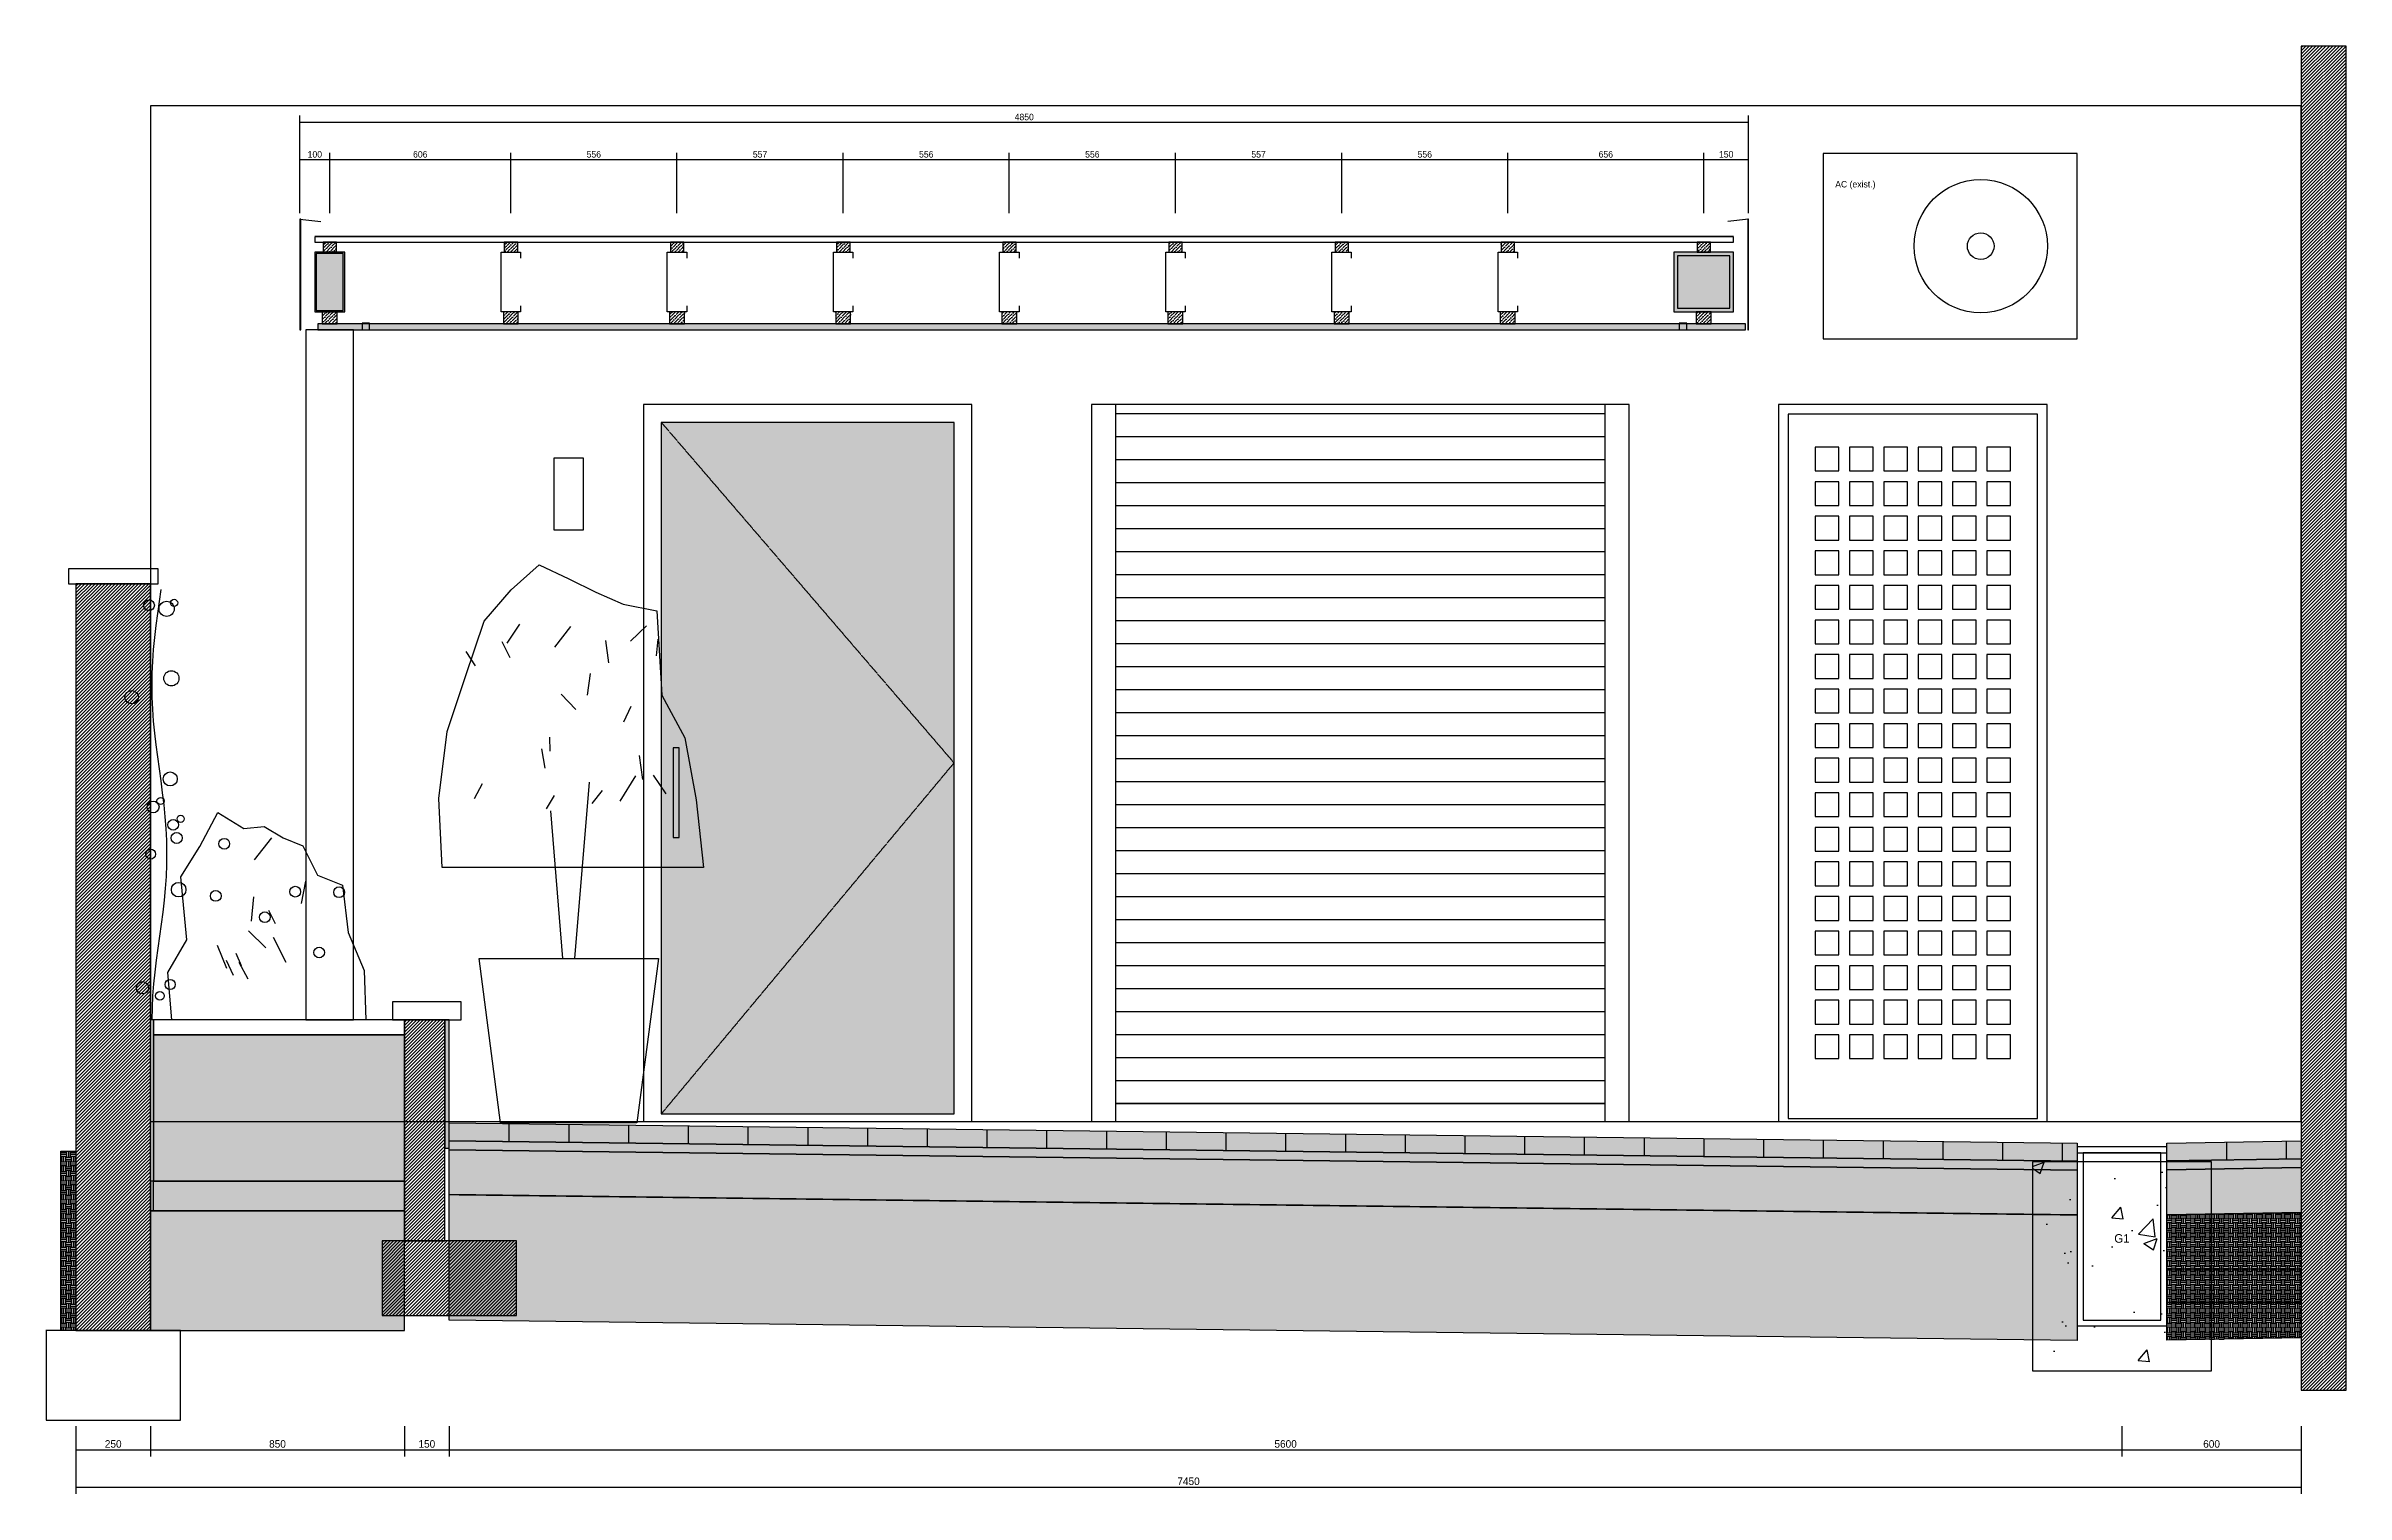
# Model space of a CAD drawing. Header units: millimetres. Extents: x -3750 to 66350, y -83500 to 3000.
# Drawn here: x 29650 to 37350, y -41248 to -36400 of the extents above; entities that cross this region are included whole.
import ezdxf
from ezdxf.enums import TextEntityAlignment as Align

# ---------------------------------------------------------------- set-up
doc = ezdxf.new("R2010")
doc.units = ezdxf.units.MM
doc.linetypes.add('DASHED', pattern=[1.524, 1.27, -0.254])
for name, color, linetype in [('A-DIMS', 3, 'Continuous'), ('A-DOOR', 5, 'Continuous'), ('A-HATCH', 9, 'Continuous'), ('A-TEXT', 2, 'Continuous'), ('A-WALL', 7, 'Continuous'), ('L-PLANT', 94, 'Continuous'), ('S-STEEL', 1, 'Continuous')]:
    doc.layers.add(name, color=color, linetype=linetype)

msp = doc.modelspace()

# ---------------------------------------------------------------- hatches: boundary and pattern name
at = {"layer": 'A-HATCH'}
h = msp.add_hatch(dxfattribs=at)
h.set_pattern_fill('ANSI31', scale=2.5)
h.paths.add_polyline_path([(37200, -40900), (37350, -40900), (37350, -36400), (37200, -36400)])
for color, points in [(253, [(30550, -37290), (30650, -37290), (30650, -37090), (30550, -37090)]), (253, [(35100, -37290), (35300, -37290), (35300, -37090), (35100, -37090)]), (8, [(31710, -39975), (32690, -39975), (32690, -37660), (31710, -37660)]), (8, [(30010, -40200), (30850, -40200), (30850, -39710), (30010, -39710)]), (8, [(30985, -40090), (31000, -40090), (31000, -39660), (30985, -39660)]), (253, [(31000, -40005), (36450, -40073.1), (36450, -40133.1), (31000, -40065)]), (8, [(31000, -40065), (36450, -40133.1), (36450, -40163.1), (31000, -40095)]), (8, [(31000, -40095), (36450, -40163.1), (36450, -40313.1), (31000, -40245)]), (253, [(36750, -40072.5), (37200, -40065), (37200, -40125), (36750, -40132.5)]), (8, [(36750, -40132.5), (37200, -40125), (37200, -40155), (36750, -40162.5)]), (8, [(36750, -40162.5), (37200, -40155), (37200, -40305), (36750, -40312.5)]), (8, [(30000, -40300), (30850, -40300), (30850, -40200), (30000, -40200)])]:
    msp.add_hatch(color=color, dxfattribs=at).paths.add_polyline_path(points)
h = msp.add_hatch(dxfattribs=at)
h.set_pattern_fill('ANSI36', scale=2.5)
h.paths.add_polyline_path([(30578, -37090), (30623, -37090), (30623, -37056.3), (30578, -37056.3)])
h = msp.add_hatch(dxfattribs=at)
h.set_pattern_fill('ANSI36', scale=2.5)
h.paths.add_polyline_path([(31184.2, -37090), (31229.2, -37090), (31229.2, -37056.3), (31184.2, -37056.3)])
h = msp.add_hatch(dxfattribs=at)
h.set_pattern_fill('ANSI36', scale=2.5)
h.paths.add_polyline_path([(31740.5, -37090), (31785.5, -37090), (31785.5, -37056.3), (31740.5, -37056.3)])
h = msp.add_hatch(dxfattribs=at)
h.set_pattern_fill('ANSI36', scale=2.5)
h.paths.add_polyline_path([(32296.8, -37090), (32341.8, -37090), (32341.8, -37056.3), (32296.8, -37056.3)])
h = msp.add_hatch(dxfattribs=at)
h.set_pattern_fill('ANSI36', scale=2.5)
h.paths.add_polyline_path([(32853, -37090), (32898, -37090), (32898, -37056.3), (32853, -37056.3)])
h = msp.add_hatch(dxfattribs=at)
h.set_pattern_fill('ANSI36', scale=2.5)
h.paths.add_polyline_path([(33409.2, -37090), (33454.2, -37090), (33454.2, -37056.3), (33409.2, -37056.3)])
h = msp.add_hatch(dxfattribs=at)
h.set_pattern_fill('ANSI36', scale=2.5)
h.paths.add_polyline_path([(33965.5, -37090), (34010.5, -37090), (34010.5, -37056.3), (33965.5, -37056.3)])
h = msp.add_hatch(dxfattribs=at)
h.set_pattern_fill('ANSI36', scale=2.5)
h.paths.add_polyline_path([(34521.8, -37090), (34566.8, -37090), (34566.8, -37056.3), (34521.8, -37056.3)])
h = msp.add_hatch(dxfattribs=at)
h.set_pattern_fill('ANSI36', scale=2.5)
h.paths.add_polyline_path([(35178, -37090), (35223, -37090), (35223, -37056.3), (35178, -37056.3)])
h = msp.add_hatch(dxfattribs=at)
h.set_pattern_fill('ANSI36', scale=2.5)
h.paths.add_polyline_path([(30560, -37350), (35340, -37350), (35340, -37330), (30560, -37330)])
h = msp.add_hatch(dxfattribs=at)
h.set_pattern_fill('ANSI36', scale=2.5)
h.paths.add_polyline_path([(30575, -37330), (30625, -37330), (30625, -37290), (30575, -37290)])
h = msp.add_hatch(dxfattribs=at)
h.set_pattern_fill('ANSI36', scale=2.5)
h.paths.add_polyline_path([(31181.2, -37330), (31231.2, -37330), (31231.2, -37290), (31181.2, -37290)])
h = msp.add_hatch(dxfattribs=at)
h.set_pattern_fill('ANSI36', scale=2.5)
h.paths.add_polyline_path([(31737.5, -37330), (31787.5, -37330), (31787.5, -37290), (31737.5, -37290)])
h = msp.add_hatch(dxfattribs=at)
h.set_pattern_fill('ANSI36', scale=2.5)
h.paths.add_polyline_path([(32293.8, -37330), (32343.8, -37330), (32343.8, -37290), (32293.8, -37290)])
h = msp.add_hatch(dxfattribs=at)
h.set_pattern_fill('ANSI36', scale=2.5)
h.paths.add_polyline_path([(32850, -37330), (32900, -37330), (32900, -37290), (32850, -37290)])
h = msp.add_hatch(dxfattribs=at)
h.set_pattern_fill('ANSI36', scale=2.5)
h.paths.add_polyline_path([(33406.2, -37330), (33456.2, -37330), (33456.2, -37290), (33406.2, -37290)])
h = msp.add_hatch(dxfattribs=at)
h.set_pattern_fill('ANSI36', scale=2.5)
h.paths.add_polyline_path([(33962.5, -37330), (34012.5, -37330), (34012.5, -37290), (33962.5, -37290)])
h = msp.add_hatch(dxfattribs=at)
h.set_pattern_fill('ANSI36', scale=2.5)
h.paths.add_polyline_path([(34518.8, -37330), (34568.8, -37330), (34568.8, -37290), (34518.8, -37290)])
h = msp.add_hatch(dxfattribs=at)
h.set_pattern_fill('ANSI36', scale=2.5)
h.paths.add_polyline_path([(35175, -37330), (35225, -37330), (35225, -37290), (35175, -37290)])
h = msp.add_hatch(dxfattribs=at)
h.set_pattern_fill('ANSI31', scale=2.5)
h.paths.add_polyline_path([(29750, -40700), (30000, -40700), (30000, -38200), (29750, -38200)])
h = msp.add_hatch(dxfattribs=at)
h.set_pattern_fill('AR-CONC', scale=2.5)
h.paths.add_polyline_path([(30810, -39660), (31040, -39660), (31040, -39600), (30810, -39600)])
h = msp.add_hatch(dxfattribs=at)
h.set_pattern_fill('ANSI31', scale=2.5)
h.paths.add_polyline_path([(30850, -40400), (30985, -40400), (30985, -39660), (30850, -39660)])
h = msp.add_hatch(dxfattribs=at)
h.set_pattern_fill('EARTH', scale=2.5)
h.paths.add_polyline_path([(29700, -40100), (29750, -40100), (29750, -40700), (29700, -40700)])
h = msp.add_hatch(dxfattribs=at)
h.set_pattern_fill('AR-CONC', scale=2.5)
h.paths.add_polyline_path([(36300, -40835), (36900, -40835), (36900, -40135), (36300, -40135)])
h = msp.add_hatch(dxfattribs=at)
h.set_pattern_fill('EARTH', scale=2.5)
h.paths.add_polyline_path([(31000, -40245), (36450, -40313.1), (36450, -40733.1), (31000, -40665)])
h = msp.add_hatch(dxfattribs=at)
h.set_pattern_fill('EARTH', scale=2.5)
h.paths.add_polyline_path([(30000, -40700), (30850, -40700), (30850, -40300), (30000, -40300)])
h = msp.add_hatch(dxfattribs=at)
h.set_pattern_fill('EARTH', scale=2.5)
h.paths.add_polyline_path([(36750, -40312.5), (37200, -40305), (37200, -40725), (36750, -40732.5)])
h = msp.add_hatch(dxfattribs=at)
h.set_pattern_fill('ANSI31', scale=2.5)
h.paths.add_polyline_path([(30775, -40650), (31225, -40650), (31225, -40400), (30775, -40400)])

# ---------------------------------------------------------------- linework, layer by layer
at = {"layer": 'A-DIMS'}
for p, q in [((30500, -36960), (30500, -36632.5)), ((35350, -36960), (35350, -36632.5)), ((30500, -36655), (35350, -36655)), ((30500, -36960), (30500, -36757.5)), ((30500, -36780), (30600, -36780)), ((30600, -36960), (30600, -36757.5)), ((30600, -36960), (30600, -36757.5)), ((30600, -36780), (31206, -36780)), ((31206, -36960), (31206, -36757.5)), ((31206, -36960), (31206, -36757.5)), ((31206, -36780), (31762, -36780)), ((31762, -36960), (31762, -36757.5)), ((31762, -36960), (31762, -36757.5)), ((31762, -36780), (32319, -36780)), ((32319, -36960), (32319, -36757.5)), ((32319, -36960), (32319, -36757.5)), ((32319, -36780), (32875, -36780)), ((32875, -36960), (32875, -36757.5)), ((32875, -36960), (32875, -36757.5)), ((32875, -36780), (33431, -36780)), ((33431, -36960), (33431, -36757.5)), ((33431, -36960), (33431, -36757.5)), ((33431, -36780), (33988, -36780)), ((33988, -36960), (33988, -36757.5)), ((33988, -36960), (33988, -36757.5)), ((33988, -36780), (34544, -36780)), ((34544, -36960), (34544, -36757.5)), ((34544, -36960), (34544, -36757.5)), ((34544, -36780), (35200, -36780)), ((35200, -36960), (35200, -36757.5)), ((35200, -36960), (35200, -36757.5)), ((35200, -36780), (35350, -36780)), ((35350, -36960), (35350, -36757.5)), ((29750, -41020), (29750, -41122.5)), ((29750, -41020), (29750, -41247.5)), ((30000, -41020), (30000, -41122.5)), ((30000, -41020), (30000, -41122.5)), ((30850, -41020), (30850, -41122.5)), ((30850, -41020), (30850, -41122.5)), ((31000, -41020), (31000, -41122.5)), ((31000, -41020), (31000, -41122.5)), ((36600, -41020), (36600, -41122.5)), ((36600, -41020), (36600, -41122.5)), ((37200, -41020), (37200, -41122.5)), ((37200, -41020), (37200, -41247.5)), ((29750, -41100), (30000, -41100)), ((30000, -41100), (30850, -41100)), ((30850, -41100), (31000, -41100)), ((31000, -41100), (36600, -41100)), ((36600, -41100), (37200, -41100)), ((29750, -41225), (37200, -41225))]:
    msp.add_line(p, q, dxfattribs=at)
at = {"layer": 'A-DOOR'}
for p, q in [((33230, -37630), (34870, -37630)), ((33230, -37707), (34870, -37707)), ((33230, -37784), (34870, -37784)), ((33230, -37861), (34870, -37861)), ((33230, -37938), (34870, -37938)), ((33230, -38015), (34870, -38015)), ((33230, -38092), (34870, -38092)), ((33230, -38169), (34870, -38169)), ((33230, -38246), (34870, -38246)), ((33230, -38323), (34870, -38323)), ((33230, -38400), (34870, -38400)), ((33230, -38477), (34870, -38477)), ((33230, -38554), (34870, -38554)), ((33230, -38631), (34870, -38631)), ((33230, -38708), (34870, -38708)), ((33230, -38785), (34870, -38785)), ((33230, -38862), (34870, -38862)), ((33230, -38939), (34870, -38939)), ((33230, -39016), (34870, -39016)), ((33230, -39093), (34870, -39093)), ((33230, -39170), (34870, -39170)), ((33230, -39247), (34870, -39247)), ((33230, -39324), (34870, -39324)), ((33230, -39401), (34870, -39401)), ((33230, -39478), (34870, -39478)), ((33230, -39555), (34870, -39555)), ((33230, -39632), (34870, -39632)), ((33230, -39709), (34870, -39709)), ((33230, -39786), (34870, -39786)), ((33230, -39863), (34870, -39863)), ((33230, -39940), (34870, -39940))]:
    msp.add_line(p, q, dxfattribs=at)
for points in [[(31650, -40000), (32750, -40000), (32750, -37600), (31650, -37600)], [(33150, -40000), (34950, -40000), (34950, -37600), (33150, -37600)], [(33230, -40000), (34870, -40000), (34870, -37600), (33230, -37600)], [(35450, -40000), (36350, -40000), (36350, -37600), (35450, -37600)], [(35483, -39990), (36317, -39990), (36317, -37633), (35483, -37633)], [(31710, -39975), (32690, -39975), (32690, -37660), (31710, -37660)], [(31710, -39975), (32690, -39975), (32690, -37660), (31710, -37660)], [(35573, -37822.7), (35652, -37822.7), (35652, -37743), (35573, -37743)], [(35688, -37822.7), (35767, -37822.7), (35767, -37743), (35688, -37743)], [(35803, -37822.7), (35882, -37822.7), (35882, -37743), (35803, -37743)], [(35918, -37822.7), (35997, -37822.7), (35997, -37743), (35918, -37743)], [(36033, -37822.7), (36112, -37822.7), (36112, -37743), (36033, -37743)], [(36148, -37822.7), (36227, -37822.7), (36227, -37743), (36148, -37743)], [(35573, -37938.4), (35652, -37938.4), (35652, -37858.7), (35573, -37858.7)], [(35688, -37938.4), (35767, -37938.4), (35767, -37858.7), (35688, -37858.7)], [(35803, -37938.4), (35882, -37938.4), (35882, -37858.7), (35803, -37858.7)], [(35918, -37938.4), (35997, -37938.4), (35997, -37858.7), (35918, -37858.7)], [(36033, -37938.4), (36112, -37938.4), (36112, -37858.7), (36033, -37858.7)], [(36148, -37938.4), (36227, -37938.4), (36227, -37858.7), (36148, -37858.7)], [(35573, -38054.2), (35652, -38054.2), (35652, -37974.4), (35573, -37974.4)], [(35688, -38054.2), (35767, -38054.2), (35767, -37974.4), (35688, -37974.4)], [(35803, -38054.2), (35882, -38054.2), (35882, -37974.4), (35803, -37974.4)], [(35918, -38054.2), (35997, -38054.2), (35997, -37974.4), (35918, -37974.4)], [(36033, -38054.2), (36112, -38054.2), (36112, -37974.4), (36033, -37974.4)], [(36148, -38054.2), (36227, -38054.2), (36227, -37974.4), (36148, -37974.4)], [(35573, -38169.9), (35652, -38169.9), (35652, -38090.2), (35573, -38090.2)], [(35688, -38169.9), (35767, -38169.9), (35767, -38090.2), (35688, -38090.2)], [(35803, -38169.9), (35882, -38169.9), (35882, -38090.2), (35803, -38090.2)], [(35918, -38169.9), (35997, -38169.9), (35997, -38090.2), (35918, -38090.2)], [(36033, -38169.9), (36112, -38169.9), (36112, -38090.2), (36033, -38090.2)], [(36148, -38169.9), (36227, -38169.9), (36227, -38090.2), (36148, -38090.2)], [(35573, -38285.6), (35652, -38285.6), (35652, -38205.9), (35573, -38205.9)], [(35688, -38285.6), (35767, -38285.6), (35767, -38205.9), (35688, -38205.9)], [(35803, -38285.6), (35882, -38285.6), (35882, -38205.9), (35803, -38205.9)], [(35918, -38285.6), (35997, -38285.6), (35997, -38205.9), (35918, -38205.9)], [(36033, -38285.6), (36112, -38285.6), (36112, -38205.9), (36033, -38205.9)], [(36148, -38285.6), (36227, -38285.6), (36227, -38205.9), (36148, -38205.9)], [(35573, -38401.3), (35652, -38401.3), (35652, -38321.6), (35573, -38321.6)], [(35688, -38401.3), (35767, -38401.3), (35767, -38321.6), (35688, -38321.6)], [(35803, -38401.3), (35882, -38401.3), (35882, -38321.6), (35803, -38321.6)], [(35918, -38401.3), (35997, -38401.3), (35997, -38321.6), (35918, -38321.6)], [(36033, -38401.3), (36112, -38401.3), (36112, -38321.6), (36033, -38321.6)], [(36148, -38401.3), (36227, -38401.3), (36227, -38321.6), (36148, -38321.6)], [(35573, -38517.1), (35652, -38517.1), (35652, -38437.3), (35573, -38437.3)], [(35688, -38517.1), (35767, -38517.1), (35767, -38437.3), (35688, -38437.3)], [(35803, -38517.1), (35882, -38517.1), (35882, -38437.3), (35803, -38437.3)], [(35918, -38517.1), (35997, -38517.1), (35997, -38437.3), (35918, -38437.3)], [(36033, -38517.1), (36112, -38517.1), (36112, -38437.3), (36033, -38437.3)], [(36148, -38517.1), (36227, -38517.1), (36227, -38437.3), (36148, -38437.3)], [(35573, -38632.8), (35652, -38632.8), (35652, -38553.1), (35573, -38553.1)], [(35688, -38632.8), (35767, -38632.8), (35767, -38553.1), (35688, -38553.1)], [(35803, -38632.8), (35882, -38632.8), (35882, -38553.1), (35803, -38553.1)], [(35918, -38632.8), (35997, -38632.8), (35997, -38553.1), (35918, -38553.1)], [(36033, -38632.8), (36112, -38632.8), (36112, -38553.1), (36033, -38553.1)], [(36148, -38632.8), (36227, -38632.8), (36227, -38553.1), (36148, -38553.1)], [(35573, -38748.5), (35652, -38748.5), (35652, -38668.8), (35573, -38668.8)], [(35688, -38748.5), (35767, -38748.5), (35767, -38668.8), (35688, -38668.8)], [(35803, -38748.5), (35882, -38748.5), (35882, -38668.8), (35803, -38668.8)], [(35918, -38748.5), (35997, -38748.5), (35997, -38668.8), (35918, -38668.8)], [(36033, -38748.5), (36112, -38748.5), (36112, -38668.8), (36033, -38668.8)], [(36148, -38748.5), (36227, -38748.5), (36227, -38668.8), (36148, -38668.8)], [(35573, -38864.2), (35652, -38864.2), (35652, -38784.5), (35573, -38784.5)], [(35688, -38864.2), (35767, -38864.2), (35767, -38784.5), (35688, -38784.5)], [(35803, -38864.2), (35882, -38864.2), (35882, -38784.5), (35803, -38784.5)], [(35918, -38864.2), (35997, -38864.2), (35997, -38784.5), (35918, -38784.5)], [(36033, -38864.2), (36112, -38864.2), (36112, -38784.5), (36033, -38784.5)], [(36148, -38864.2), (36227, -38864.2), (36227, -38784.5), (36148, -38784.5)], [(35573, -38979.9), (35652, -38979.9), (35652, -38900.2), (35573, -38900.2)], [(35688, -38979.9), (35767, -38979.9), (35767, -38900.2), (35688, -38900.2)], [(35803, -38979.9), (35882, -38979.9), (35882, -38900.2), (35803, -38900.2)], [(35918, -38979.9), (35997, -38979.9), (35997, -38900.2), (35918, -38900.2)], [(36033, -38979.9), (36112, -38979.9), (36112, -38900.2), (36033, -38900.2)], [(36148, -38979.9), (36227, -38979.9), (36227, -38900.2), (36148, -38900.2)], [(35573, -39095.7), (35652, -39095.7), (35652, -39015.9), (35573, -39015.9)], [(35688, -39095.7), (35767, -39095.7), (35767, -39015.9), (35688, -39015.9)], [(35803, -39095.7), (35882, -39095.7), (35882, -39015.9), (35803, -39015.9)], [(35918, -39095.7), (35997, -39095.7), (35997, -39015.9), (35918, -39015.9)], [(36033, -39095.7), (36112, -39095.7), (36112, -39015.9), (36033, -39015.9)], [(36148, -39095.7), (36227, -39095.7), (36227, -39015.9), (36148, -39015.9)], [(35573, -39211.4), (35652, -39211.4), (35652, -39131.7), (35573, -39131.7)], [(35688, -39211.4), (35767, -39211.4), (35767, -39131.7), (35688, -39131.7)], [(35803, -39211.4), (35882, -39211.4), (35882, -39131.7), (35803, -39131.7)], [(35918, -39211.4), (35997, -39211.4), (35997, -39131.7), (35918, -39131.7)], [(36033, -39211.4), (36112, -39211.4), (36112, -39131.7), (36033, -39131.7)], [(36148, -39211.4), (36227, -39211.4), (36227, -39131.7), (36148, -39131.7)], [(35573, -39327.1), (35652, -39327.1), (35652, -39247.4), (35573, -39247.4)], [(35688, -39327.1), (35767, -39327.1), (35767, -39247.4), (35688, -39247.4)], [(35803, -39327.1), (35882, -39327.1), (35882, -39247.4), (35803, -39247.4)], [(35918, -39327.1), (35997, -39327.1), (35997, -39247.4), (35918, -39247.4)], [(36033, -39327.1), (36112, -39327.1), (36112, -39247.4), (36033, -39247.4)], [(36148, -39327.1), (36227, -39327.1), (36227, -39247.4), (36148, -39247.4)], [(35573, -39442.8), (35652, -39442.8), (35652, -39363.1), (35573, -39363.1)], [(35688, -39442.8), (35767, -39442.8), (35767, -39363.1), (35688, -39363.1)], [(35803, -39442.8), (35882, -39442.8), (35882, -39363.1), (35803, -39363.1)], [(35918, -39442.8), (35997, -39442.8), (35997, -39363.1), (35918, -39363.1)], [(36033, -39442.8), (36112, -39442.8), (36112, -39363.1), (36033, -39363.1)], [(36148, -39442.8), (36227, -39442.8), (36227, -39363.1), (36148, -39363.1)], [(35573, -39558.6), (35652, -39558.6), (35652, -39478.8), (35573, -39478.8)], [(35688, -39558.6), (35767, -39558.6), (35767, -39478.8), (35688, -39478.8)], [(35803, -39558.6), (35882, -39558.6), (35882, -39478.8), (35803, -39478.8)], [(35918, -39558.6), (35997, -39558.6), (35997, -39478.8), (35918, -39478.8)], [(36033, -39558.6), (36112, -39558.6), (36112, -39478.8), (36033, -39478.8)], [(36148, -39558.6), (36227, -39558.6), (36227, -39478.8), (36148, -39478.8)], [(35573, -39674.3), (35652, -39674.3), (35652, -39594.6), (35573, -39594.6)], [(35688, -39674.3), (35767, -39674.3), (35767, -39594.6), (35688, -39594.6)], [(35803, -39674.3), (35882, -39674.3), (35882, -39594.6), (35803, -39594.6)], [(35918, -39674.3), (35997, -39674.3), (35997, -39594.6), (35918, -39594.6)], [(36033, -39674.3), (36112, -39674.3), (36112, -39594.6), (36033, -39594.6)], [(36148, -39674.3), (36227, -39674.3), (36227, -39594.6), (36148, -39594.6)], [(35573, -39790), (35652, -39790), (35652, -39710.3), (35573, -39710.3)], [(35688, -39790), (35767, -39790), (35767, -39710.3), (35688, -39710.3)], [(35803, -39790), (35882, -39790), (35882, -39710.3), (35803, -39710.3)], [(35918, -39790), (35997, -39790), (35997, -39710.3), (35918, -39710.3)], [(36033, -39790), (36112, -39790), (36112, -39710.3), (36033, -39710.3)], [(36148, -39790), (36227, -39790), (36227, -39710.3), (36148, -39710.3)]]:
    msp.add_lwpolyline(points, close=True, dxfattribs=at)
at = {"layer": 'A-WALL'}
for p, q in [((30500, -36980), (30570, -36987)), ((30550, -37036.3), (35300, -37036.3)), ((35350, -36980), (35280, -36987)), ((31420, -39455), (31470, -38865)), ((31380, -39455), (31340, -38960)), ((31200, -40007.5), (31200, -40067.5)), ((31200, -40007.5), (31200, -40067.5)), ((31400, -40010), (31400, -40070)), ((31400, -40010), (31400, -40070)), ((31600, -40012.5), (31600, -40072.5)), ((31600, -40012.5), (31600, -40072.5)), ((31800, -40015), (31800, -40075)), ((31800, -40015), (31800, -40075)), ((32000, -40017.5), (32000, -40077.5)), ((32000, -40017.5), (32000, -40077.5)), ((32200, -40020), (32200, -40080)), ((32200, -40020), (32200, -40080)), ((32400, -40022.5), (32400, -40082.5)), ((32400, -40022.5), (32400, -40082.5)), ((32600, -40025), (32600, -40085)), ((32600, -40025), (32600, -40085)), ((32800, -40027.5), (32800, -40087.5)), ((32800, -40027.5), (32800, -40087.5)), ((33000, -40030), (33000, -40090)), ((33000, -40030), (33000, -40090)), ((33200, -40032.5), (33200, -40092.5)), ((33200, -40032.5), (33200, -40092.5)), ((33400, -40035), (33400, -40095)), ((33400, -40035), (33400, -40095)), ((33600, -40037.5), (33600, -40097.5)), ((33600, -40037.5), (33600, -40097.5)), ((33800, -40040), (33800, -40100)), ((33800, -40040), (33800, -40100)), ((34000, -40042.5), (34000, -40102.5)), ((34000, -40042.5), (34000, -40102.5)), ((34200, -40045), (34200, -40105)), ((34200, -40045), (34200, -40105)), ((34400, -40047.5), (34400, -40107.5)), ((34400, -40047.5), (34400, -40107.5)), ((34600, -40050), (34600, -40110)), ((34600, -40050), (34600, -40110)), ((34800, -40052.5), (34800, -40112.5)), ((34800, -40052.5), (34800, -40112.5)), ((35000, -40055), (35000, -40115)), ((35000, -40055), (35000, -40115)), ((35200, -40057.5), (35200, -40117.5)), ((35200, -40057.5), (35200, -40117.5)), ((35400, -40060), (35400, -40120)), ((35400, -40060), (35400, -40120)), ((35600, -40062.5), (35600, -40122.5)), ((35600, -40062.5), (35600, -40122.5)), ((35800, -40065), (35800, -40125)), ((35800, -40065), (35800, -40125)), ((36000, -40067.5), (36000, -40127.5)), ((36000, -40067.5), (36000, -40127.5)), ((36200, -40070), (36200, -40130)), ((36200, -40070), (36200, -40130)), ((36400, -40072.5), (36400, -40132.5)), ((36400, -40072.5), (36400, -40132.5)), ((36950, -40069.2), (36950, -40129.2)), ((36950, -40069.2), (36950, -40129.2)), ((37150, -40065.8), (37150, -40125.8)), ((37150, -40065.8), (37150, -40125.8))]:
    msp.add_line(p, q, dxfattribs=at)
at = {"layer": 'A-WALL', "linetype": 'DASHED'}
for p in [(31710, -37660), (31710, -39975)]:
    msp.add_line(p, (32690, -38800), dxfattribs=at)
at = {"layer": 'A-WALL'}
for points in [[(37200, -40900), (37350, -40900), (37350, -36400), (37200, -36400)], [(30000, -40000), (37200, -40000), (37200, -36600), (30000, -36600)], [(35600, -37380), (36450, -37380), (36450, -36760), (35600, -36760)], [(30500, -37350), (30503, -37350), (30503, -36980), (30500, -36980)], [(35347, -37350), (35350, -37350), (35350, -36980), (35347, -36980)], [(30550, -37056.3), (35300, -37056.3), (35300, -37038.3), (30550, -37038.3)], [(30578, -37090), (30623, -37090), (30623, -37056.3), (30578, -37056.3)], [(31184.2, -37090), (31229.2, -37090), (31229.2, -37056.3), (31184.2, -37056.3)], [(31740.5, -37090), (31785.5, -37090), (31785.5, -37056.3), (31740.5, -37056.3)], [(32296.8, -37090), (32341.8, -37090), (32341.8, -37056.3), (32296.8, -37056.3)], [(32853, -37090), (32898, -37090), (32898, -37056.3), (32853, -37056.3)], [(33409.2, -37090), (33454.2, -37090), (33454.2, -37056.3), (33409.2, -37056.3)], [(33965.5, -37090), (34010.5, -37090), (34010.5, -37056.3), (33965.5, -37056.3)], [(34521.8, -37090), (34566.8, -37090), (34566.8, -37056.3), (34521.8, -37056.3)], [(35100, -37290), (35300, -37290), (35300, -37090), (35100, -37090)], [(35112.5, -37277.5), (35287.5, -37277.5), (35287.5, -37102.5), (35112.5, -37102.5)], [(35178, -37090), (35223, -37090), (35223, -37056.3), (35178, -37056.3)], [(30560, -37350), (35340, -37350), (35340, -37330), (30560, -37330)], [(30575, -37330), (30625, -37330), (30625, -37290), (30575, -37290)], [(30708, -37350), (30733, -37350), (30733, -37328), (30708, -37328)], [(31181.2, -37330), (31231.2, -37330), (31231.2, -37290), (31181.2, -37290)], [(31737.5, -37330), (31787.5, -37330), (31787.5, -37290), (31737.5, -37290)], [(32293.8, -37330), (32343.8, -37330), (32343.8, -37290), (32293.8, -37290)], [(32850, -37330), (32900, -37330), (32900, -37290), (32850, -37290)], [(33406.2, -37330), (33456.2, -37330), (33456.2, -37290), (33406.2, -37290)], [(33962.5, -37330), (34012.5, -37330), (34012.5, -37290), (33962.5, -37290)], [(34518.8, -37330), (34568.8, -37330), (34568.8, -37290), (34518.8, -37290)], [(35118, -37350), (35143, -37350), (35143, -37328), (35118, -37328)], [(35175, -37330), (35225, -37330), (35225, -37290), (35175, -37290)], [(30520, -39660), (30680, -39660), (30680, -37350), (30520, -37350)], [(31350, -38020), (31450, -38020), (31450, -37780), (31350, -37780)], [(29725, -38200), (30025, -38200), (30025, -38150), (29725, -38150)], [(29750, -40700), (30000, -40700), (30000, -38200), (29750, -38200)], [(31750, -39050), (31770, -39050), (31770, -38750), (31750, -38750)], [(31100, -39455), (31700, -39455), (31628, -40005), (31172, -40005)], [(30810, -39660), (31040, -39660), (31040, -39600), (30810, -39600)], [(30000, -40300), (30010, -40300), (30010, -39660), (30000, -39660)], [(30010, -39710), (30850, -39710), (30850, -39660), (30010, -39660)], [(30010, -40200), (30850, -40200), (30850, -39710), (30010, -39710)], [(30850, -40400), (30985, -40400), (30985, -39660), (30850, -39660)], [(30985, -40090), (31000, -40090), (31000, -39660), (30985, -39660)], [(33230, -40000), (34870, -40000), (34870, -39940), (33230, -39940)], [(31000, -40005), (36450, -40073.1), (36450, -40133.1), (31000, -40065)], [(29700, -40100), (29750, -40100), (29750, -40700), (29700, -40700)], [(31000, -40065), (36450, -40133.1), (36450, -40163.1), (31000, -40095)], [(31000, -40095), (36450, -40163.1), (36450, -40313.1), (31000, -40245)], [(36450, -40685), (36750, -40685), (36750, -40085), (36450, -40085)], [(36450, -40105), (36750, -40105), (36750, -40085), (36450, -40085)], [(36470, -40665), (36730, -40665), (36730, -40105), (36470, -40105)], [(36750, -40072.5), (37200, -40065), (37200, -40125), (36750, -40132.5)], [(36300, -40835), (36900, -40835), (36900, -40135), (36300, -40135)], [(36750, -40132.5), (37200, -40125), (37200, -40155), (36750, -40162.5)], [(36750, -40162.5), (37200, -40155), (37200, -40305), (36750, -40312.5)], [(30000, -40300), (30850, -40300), (30850, -40200), (30000, -40200)], [(31000, -40245), (36450, -40313.1), (36450, -40733.1), (31000, -40665)], [(30000, -40700), (30850, -40700), (30850, -40300), (30000, -40300)], [(36750, -40312.5), (37200, -40305), (37200, -40725), (36750, -40732.5)], [(30775, -40650), (31225, -40650), (31225, -40400), (30775, -40400)], [(36750, -40605), (37200, -40605), (37200, -40495), (36750, -40495)]]:
    msp.add_lwpolyline(points, close=True, dxfattribs=at)
for points in [[(31000, -40005), (36450, -40073.1)], [(36750, -40072.5), (37200, -40065)]]:
    msp.add_lwpolyline(points, dxfattribs=at)
at = {"layer": 'A-WALL', "linetype": 'DASHED'}
for points in [[(31000, -40245), (36450, -40313.1)], [(36750, -40312.5), (37200, -40305)]]:
    msp.add_lwpolyline(points, dxfattribs=at)
msp.add_lwpolyline([(29650, -41000), (30100, -41000), (30100, -40700), (29650, -40700)], close=True, dxfattribs=at)
at = {"layer": 'A-WALL'}
for centre, radius in [((36127, -37070), 223.2), ((36127, -37070), 44.6), ((30078.9, -38264.3), 12), ((30033.5, -38927.6), 12), ((30100.9, -38987.3), 12), ((30246.8, -39070.7), 18), ((30218.2, -39245.3), 18), ((30484.5, -39231.2), 18), ((30631.1, -39233.1), 18), ((30382.6, -39316.6), 18), ((30564.6, -39434.8), 18)]:
    msp.add_circle(centre, radius, dxfattribs=at)
at = {"layer": 'L-PLANT'}
for p, q in [((31194, -38398.9), (31236.7, -38335.7)), ((31354, -38412.2), (31406.5, -38343.8)), ((31606.3, -38392.5), (31660.4, -38341.1)), ((31204.3, -38448), (31176.8, -38394.3)), ((31534.8, -38464.5), (31524.7, -38390.5)), ((31693.5, -38441.3), (31699.3, -38386.3)), ((31087.7, -38475.5), (31056.1, -38427)), ((31424.3, -38621.3), (31375.1, -38570.4)), ((31462.5, -38572.8), (31473.4, -38500.6)), ((31584, -38662.4), (31609.1, -38610.3)), ((31338.1, -38760.2), (31336.8, -38713.3)), ((31321.1, -38817.4), (31310, -38753)), ((31647.9, -38855.4), (31637.1, -38775.3)), ((31085, -38918.9), (31111.7, -38869)), ((31572.6, -38928.4), (31624.5, -38843.5)), ((31726.7, -38903.7), (31683.9, -38840.5)), ((31325.7, -38953.2), (31352, -38908.7)), ((31478.5, -38936), (31512.6, -38891.9)), ((30348.5, -39124.5), (30406.2, -39051.3)), ((30338, -39330.3), (30345.9, -39247.8)), ((30505.5, -39271.1), (30520.3, -39195.9)), ((30417.8, -39338.3), (30396.3, -39293.6)), ((30254.9, -39487.8), (30224.5, -39411)), ((30385.9, -39419.5), (30328, -39361.9)), ((30454.2, -39468.6), (30412, -39384.2)), ((30277.5, -39511.8), (30253.8, -39461)), ((30304.7, -39479.1), (30286.4, -39437.6)), ((30326.4, -39523.5), (30296.3, -39468.7))]:
    msp.add_line(p, q, dxfattribs=at)
for points in [[(30976.3, -39150), (30965.5, -38919.7), (30992.9, -38694.7), (31054.7, -38510.6), (31116.9, -38325.6), (31207.3, -38220.5), (31300.5, -38137.4), (31400, -38183.9), (31490.6, -38228.7), (31582.8, -38268.6), (31695, -38290.9), (31711.6, -38573), (31788.2, -38715.9), (31826.8, -38923.8), (31850.8, -39150)], [(30070.9, -39660), (30058, -39501.7), (30121.8, -39392.2), (30101.5, -39181.6), (30165, -39079.4), (30224.9, -38966.4), (30312.2, -39019.9), (30380, -39013.3), (30444.5, -39051.2), (30510.1, -39078.1), (30559.4, -39175.5), (30642.3, -39209.5), (30661.2, -39368.3), (30715.7, -39495), (30720.4, -39660)]]:
    msp.add_lwpolyline(points, close=True, dxfattribs=at)
msp.add_lwpolyline([(30005, -39660), (30006, -39620), (30008.1, -39580), (30011.3, -39540), (30015.5, -39500), (30020.3, -39460), (30025.6, -39420), (30031.2, -39380), (30036.6, -39340), (30041.8, -39300), (30046.4, -39260), (30050.1, -39220), (30052.9, -39180), (30054.5, -39140), (30055, -39100), (30054.2, -39060), (30052.2, -39020), (30049.2, -38980), (30045.1, -38940), (30040.4, -38900), (30035.1, -38860), (30029.6, -38820), (30024.1, -38780), (30018.9, -38740), (30014.2, -38700), (30010.3, -38660), (30007.4, -38620), (30005.6, -38580), (30005, -38540), (30005.6, -38500), (30007.4, -38460), (30010.4, -38420), (30014.3, -38380), (30018.9, -38340), (30024.1, -38300), (30029.6, -38260), (30035.1, -38220)], dxfattribs=at)
for centre, radius in [((29994.9, -38272.3), 18), ((30053.9, -38284.3), 25.4), ((30069.7, -38516.9), 25.5), ((29936.8, -38580.2), 22.4), ((30066, -38853.7), 23.4), ((30008.5, -38947.6), 20), ((30075.9, -39007.3), 17.8), ((30087.3, -39051.3), 18.4), ((30000.4, -39105.3), 16.7), ((30094.2, -39224.5), 24.4), ((29973, -39552.8), 20.5), ((30031.2, -39579.8), 14.9), ((30065.8, -39541.9), 16.9)]:
    msp.add_circle(centre, radius, dxfattribs=at)
at = {"layer": 'S-STEEL'}
for points in [[(30550, -37290), (30650, -37290), (30650, -37090), (30550, -37090)], [(30555, -37285), (30645, -37285), (30645, -37095), (30555, -37095)]]:
    msp.add_lwpolyline(points, close=True, dxfattribs=at)
for points in [[(31238.8, -37270), (31238.8, -37290), (31173.8, -37290), (31173.8, -37090), (31238.8, -37090), (31238.8, -37110)], [(31795, -37270), (31795, -37290), (31730, -37290), (31730, -37090), (31795, -37090), (31795, -37110)], [(32351.2, -37270), (32351.2, -37290), (32286.2, -37290), (32286.2, -37090), (32351.2, -37090), (32351.2, -37110)], [(32907.5, -37270), (32907.5, -37290), (32842.5, -37290), (32842.5, -37090), (32907.5, -37090), (32907.5, -37110)], [(33463.8, -37270), (33463.8, -37290), (33398.8, -37290), (33398.8, -37090), (33463.8, -37090), (33463.8, -37110)], [(34020, -37270), (34020, -37290), (33955, -37290), (33955, -37090), (34020, -37090), (34020, -37110)], [(34576.2, -37270), (34576.2, -37290), (34511.2, -37290), (34511.2, -37090), (34576.2, -37090), (34576.2, -37110)]]:
    msp.add_lwpolyline(points, dxfattribs=at)

# ---------------------------------------------------------------- texts
at = {"layer": 'A-DIMS'}
for s, height, p in [('4850', 21.6, (32925, -36655)), ('100', 21.6, (30550, -36780)), ('606', 21.6, (30903, -36780)), ('556', 21.6, (31484, -36780)), ('557', 21.6, (32040.5, -36780)), ('556', 21.6, (32597, -36780)), ('556', 21.6, (33153, -36780)), ('557', 21.6, (33709.5, -36780)), ('556', 21.6, (34266, -36780)), ('656', 21.6, (34872, -36780)), ('150', 21.6, (35275, -36780)), ('250', 25.2, (29875, -41100)), ('850', 25.2, (30425, -41100)), ('150', 25.2, (30925, -41100)), ('5600', 25.2, (33800, -41100)), ('600', 25.2, (36900, -41100)), ('7450', 25.2, (33475, -41225))]:
    msp.add_text(s, height=height, dxfattribs=at).set_placement(p, align=Align.BOTTOM_CENTER)
at = {"layer": 'A-TEXT'}
msp.add_text('AC (exist.)', height=21.6, dxfattribs=at).set_placement((35640, -36880), align=Align.BOTTOM_LEFT)
msp.add_text('G1', height=28.8, dxfattribs=at).set_placement((36600, -40415), align=Align.BOTTOM_CENTER)

doc.saveas('drawing.dxf')
